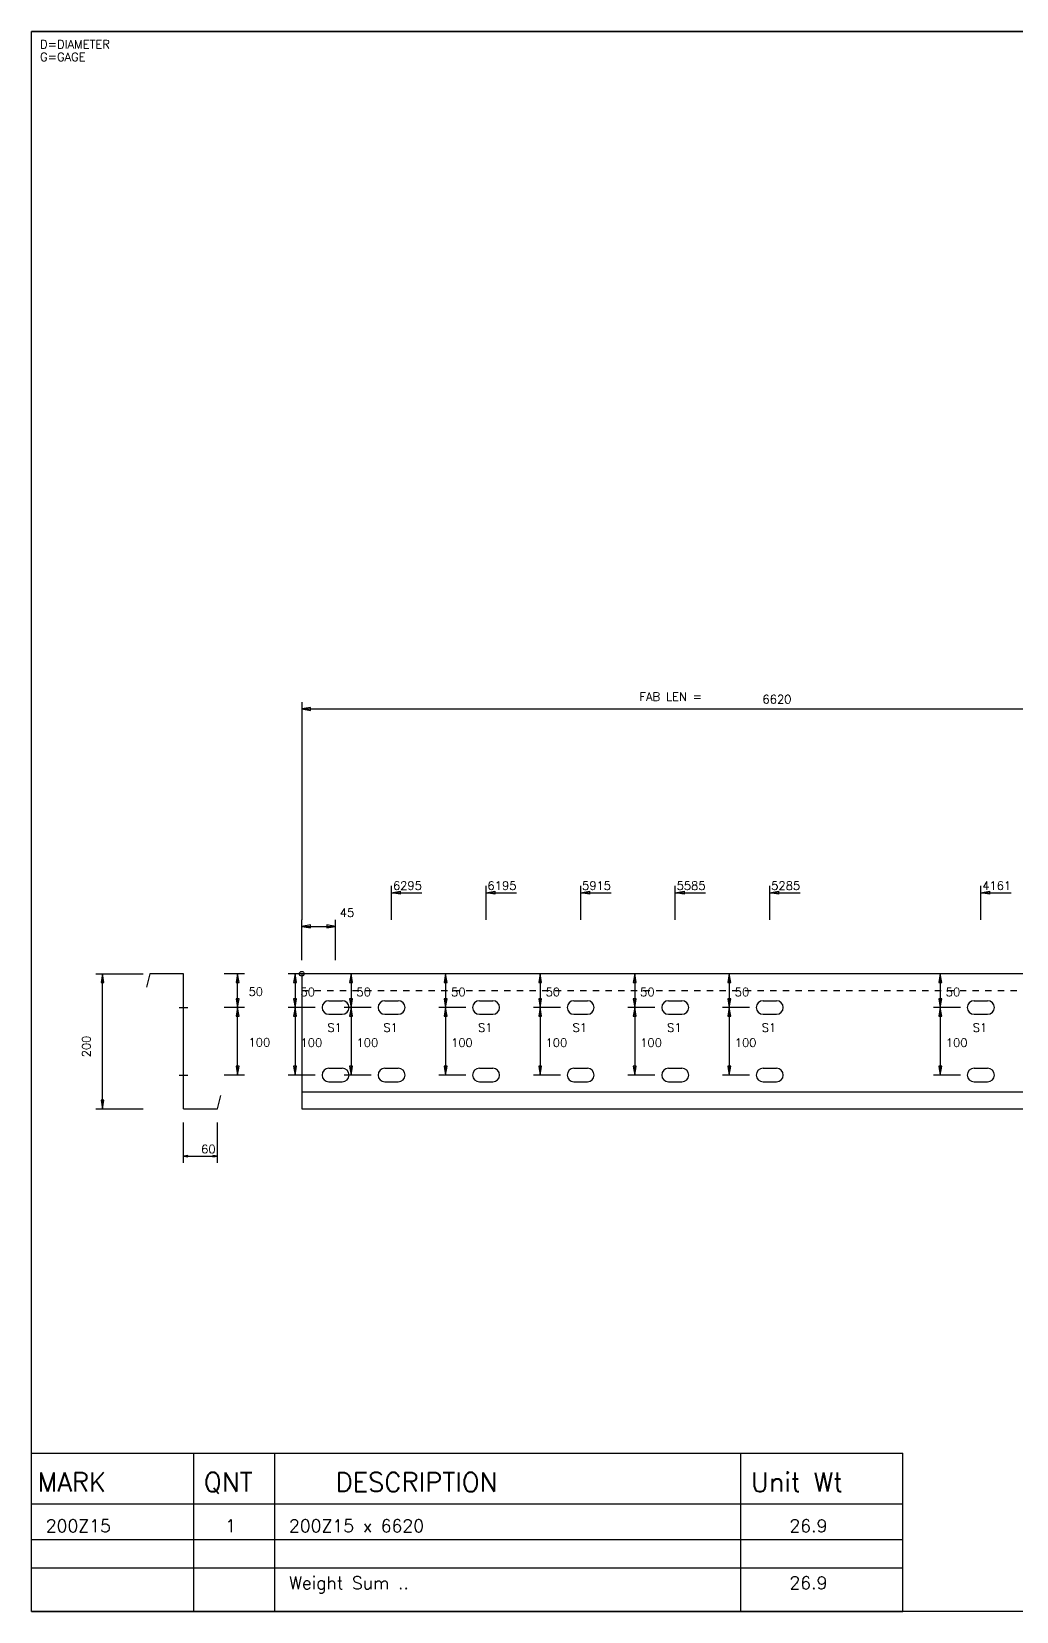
# Model space of a CAD drawing. Extents: x 0 to 428, y 0 to 297.
# Drawn here: x 0 to 185.2, y 0 to 297 of the extents above; entities that cross this region are included whole.
import ezdxf

# ---------------------------------------------------------------- set-up
doc = ezdxf.new("R2010")
doc.units = 0
doc.linetypes.add('CONTIN', pattern=[0])
doc.linetypes.add('DASHED', pattern=[2.38, 1.19, -1.19])
doc.layers.get('0').update_dxf_attribs({"linetype": 'CONTIN'})
for name, color, linetype in [('1', 7, 'CONTIN'), ('10', 7, 'CONTIN'), ('11', 7, 'CONTIN'), ('14', 7, 'CONTIN'), ('15', 6, 'CONTIN'), ('2', 7, 'CONTIN'), ('21', 7, 'CONTIN'), ('22', 7, 'CONTIN'), ('3', 1, 'CONTIN'), ('6', 4, 'CONTIN'), ('7', 3, 'DASHED')]:
    doc.layers.add(name, color=color, linetype=linetype)
doc.styles.add('SIMPLEX', font='SIMPLEX')

# ---------------------------------------------------------------- blocks, each defined once
blk = doc.blocks.new('CZEBORDR')
at = {"layer": '22'}
for p, q in [((0, 0), (0, 297)), ((0, 297), (420, 297)), ((420, 297), (420, 0)), ((420, 0), (0, 0))]:
    blk.add_line(p, q, dxfattribs=at)
blk = doc.blocks.new('LOGO')
at = {"linetype": 'CONTINUOUS'}
blk.add_line((0, 297), (-420, 297), dxfattribs=at)
at = {"layer": '14'}
for q in [(-420, 61.91), (-256.17, 0)]:
    blk.add_line((-420, 0), q, dxfattribs=at)
at = {"layer": '22'}
for p, q in [((-420, 0), (-420, 297)), ((0, 0), (-420, 0))]:
    blk.add_line(p, q, dxfattribs=at)
blk = doc.blocks.new('CZEBOLT')
at = {"layer": '21', "style": 'SIMPLEX'}
for s, p in [('D=DIAMETER', (0, 2.381)), ('G=GAGE', (0, 0))]:
    blk.add_text(s, height=1.587, dxfattribs=at).set_placement(p)
blk = doc.blocks.new('CZEPLATE')
at = {"layer": '14'}
for p, q in [((0, 29.766), (163.83, 29.766)), ((0, 0), (0, 29.766)), ((30.48, 0), (30.48, 29.766)), ((45.72, 0), (45.72, 29.766)), ((133.35, 0), (133.35, 29.766)), ((163.83, 0), (163.83, 29.766)), ((163.83, 0), (163.83, 29.766)), ((0, 20.241), (163.83, 20.241)), ((0, 13.543), (163.83, 13.543)), ((0, 8.186), (163.83, 8.186)), ((0, 0), (163.83, 0))]:
    blk.add_line(p, q, dxfattribs=at)
at = {"layer": '14', "style": 'SIMPLEX'}
for s, height, p in [('MARK', 3.572, (1.143, 22.527)), ('QNT', 3.572, (32.385, 22.527)), ('DESCRIPTION', 3.572, (57.15, 22.527)), ('Unit Wt', 3.572, (135.255, 22.527)), ('200Z15', 2.381, (2.667, 14.883)), ('  1', 2.381, (33.147, 14.883)), ('200Z15 x 6620', 2.381, (48.387, 14.883)), ('   26.9', 2.381, (137.16, 14.883)), ('Weight Sum ..', 2.381, (48.387, 4.167)), ('   26.9', 2.381, (137.16, 4.167))]:
    blk.add_text(s, height=height, dxfattribs=at).set_placement(p)
blk = doc.blocks.new('ZSECTN')
at = {"layer": '10'}
for p, q in [((-6.35, 25.4), (-6.985, 22.86)), ((0, 25.4), (-6.35, 25.4)), ((0, 0), (0, 25.4)), ((0, 0), (6.35, 0)), ((6.35, 0), (6.985, 2.54))]:
    blk.add_line(p, q, dxfattribs=at)
blk = doc.blocks.new('ARROW')
at = {"layer": '2'}
for p, q in [((0, 0), (-1.651, 0.275)), ((-1.651, 0.275), (-1.651, -0.275)), ((-1.651, -0.275), (0, 0))]:
    blk.add_line(p, q, dxfattribs=at)
blk = doc.blocks.new('TICK')
at = {"layer": '1'}
blk.add_line((-1.6, 0), (1.6, 0), dxfattribs=at)
blk = doc.blocks.new('CZESECTN')
at = {"layer": '2'}
for p, q in [((12.065, 55.88), (20.955, 55.88)), ((13.335, 30.48), (13.335, 55.88)), ((40.005, 55.88), (36.195, 55.88)), ((38.735, 49.53), (38.735, 55.88)), ((40.005, 49.53), (36.195, 49.53)), ((40.005, 49.53), (36.195, 49.53)), ((38.735, 36.83), (38.735, 49.53)), ((40.005, 36.83), (36.195, 36.83)), ((12.065, 30.48), (20.955, 30.48)), ((28.575, 20.32), (28.575, 27.94)), ((34.925, 20.32), (34.925, 27.94)), ((28.575, 21.59), (34.925, 21.59))]:
    blk.add_line(p, q, dxfattribs=at)
at = {"layer": '1'}
blk.add_blockref('ZSECTN', (28.575, 30.48), dxfattribs=at)
at = {"layer": '2'}
for p, rotation in [((13.335, 55.88), 90), ((38.735, 55.88), 90), ((38.735, 49.53), -90), ((38.735, 49.53), 90), ((38.735, 36.83), -90), ((13.335, 30.48), -90)]:
    blk.add_blockref('ARROW', p, dxfattribs=dict(at, rotation=rotation))
at = {"layer": '2', "xscale": 0.5, "yscale": 0.5, "zscale": 0.5, "rotation": 180}
blk.add_blockref('ARROW', (28.575, 21.59), dxfattribs=at)
at = {"layer": '2', "xscale": 0.5, "yscale": 0.5, "zscale": 0.5}
blk.add_blockref('ARROW', (34.925, 21.59), dxfattribs=at)
at = {"layer": '6', "xscale": 0.5, "yscale": 0.5, "zscale": 0.5}
for p in [(28.575, 49.53), (28.575, 36.83)]:
    blk.add_blockref('TICK', p, dxfattribs=at)
at = {"layer": '11', "style": 'SIMPLEX'}
for s, p in [('50', (40.799, 51.721)), ('100', (40.799, 42.196)), ('60', (31.888, 22.119))]:
    blk.add_text(s, height=1.587, dxfattribs=at).set_placement(p)
blk.add_text('200', height=1.587, rotation=90, dxfattribs=at).set_placement((11.093, 40.164))
blk = doc.blocks.new('MAG_CRCL')
at = {"layer": '15'}
blk.add_circle((0, 0), 0.889, dxfattribs=at)
blk = doc.blocks.new('WBSLOT')
at = {"layer": '6'}
for p, q in [((-1.27, 1.27), (1.27, 1.27)), ((-1.27, -1.27), (1.27, -1.27))]:
    blk.add_line(p, q, dxfattribs=at)
for centre, start, end in [((-1.27, 0), 90, 270), ((1.27, 0), 270, 90)]:
    blk.add_arc(centre, 1.27, start, end, dxfattribs=at)
blk = doc.blocks.new('CZEPIECE')
at = {"layer": '1'}
for p, q in [((394.6, 55.88), (50.8, 55.88)), ((50.8, 55.88), (50.8, 30.48)), ((394.6, 30.48), (394.6, 55.88)), ((50.8, 33.655), (394.6, 33.655)), ((50.8, 30.48), (394.6, 30.48))]:
    blk.add_line(p, q, dxfattribs=at)
at = {"layer": '2'}
for p, q in [((50.8, 106.934), (50.8, 66.04)), ((394.6, 106.934), (394.6, 66.04)), ((50.8, 105.664), (394.6, 105.664)), ((394.6, 92.71), (394.6, 85.09)), ((394.6, 91.44), (407.3, 91.44)), ((67.678, 66.04), (67.678, 72.39)), ((85.458, 66.04), (85.458, 72.39)), ((103.238, 66.04), (103.238, 72.39)), ((121.018, 66.04), (121.018, 72.39)), ((138.798, 66.04), (138.798, 72.39)), ((178.478, 66.04), (178.478, 72.39)), ((285.706, 66.04), (285.706, 72.39)), ((303.486, 66.04), (303.486, 72.39)), ((321.266, 66.04), (321.266, 72.39)), ((339.046, 66.04), (339.046, 72.39)), ((356.826, 66.04), (356.826, 72.39)), ((374.606, 66.04), (374.606, 72.39)), ((394.6, 66.04), (394.6, 72.39)), ((67.678, 71.12), (73.393, 71.12)), ((85.458, 71.12), (91.173, 71.12)), ((103.238, 71.12), (108.953, 71.12)), ((121.018, 71.12), (126.733, 71.12)), ((138.798, 71.12), (144.513, 71.12)), ((178.478, 71.12), (184.193, 71.12)), ((285.706, 71.12), (291.421, 71.12)), ((303.486, 71.12), (309.201, 71.12)), ((321.266, 71.12), (326.981, 71.12)), ((339.046, 71.12), (344.761, 71.12)), ((356.826, 71.12), (362.541, 71.12)), ((374.606, 71.12), (380.321, 71.12)), ((380.321, 71.12), (394.6, 71.12)), ((50.8, 58.42), (50.8, 66.04)), ((57.15, 58.42), (57.15, 66.04)), ((50.8, 64.77), (57.15, 64.77)), ((55.88, 55.88), (48.26, 55.88)), ((49.53, 55.88), (49.53, 49.53)), ((66.408, 55.88), (58.788, 55.88)), ((60.058, 55.88), (60.058, 49.53)), ((84.188, 55.88), (76.568, 55.88)), ((77.838, 55.88), (77.838, 49.53)), ((101.968, 55.88), (94.348, 55.88)), ((95.618, 55.88), (95.618, 49.53)), ((119.748, 55.88), (112.128, 55.88)), ((113.398, 55.88), (113.398, 49.53)), ((137.528, 55.88), (129.908, 55.88)), ((131.178, 55.88), (131.178, 49.53)), ((177.208, 55.88), (169.588, 55.88)), ((170.858, 55.88), (170.858, 49.53)), ((284.436, 55.88), (276.816, 55.88)), ((278.086, 55.88), (278.086, 49.53)), ((302.216, 55.88), (294.596, 55.88)), ((295.866, 55.88), (295.866, 49.53)), ((319.996, 55.88), (312.376, 55.88)), ((313.646, 55.88), (313.646, 49.53)), ((337.776, 55.88), (330.156, 55.88)), ((331.426, 55.88), (331.426, 49.53)), ((355.556, 55.88), (347.936, 55.88)), ((349.206, 55.88), (349.206, 49.53)), ((373.336, 55.88), (365.716, 55.88)), ((366.986, 55.88), (366.986, 49.53)), ((53.34, 49.53), (48.26, 49.53)), ((53.34, 49.53), (48.26, 49.53)), ((49.53, 49.53), (49.53, 36.83)), ((63.868, 49.53), (58.788, 49.53)), ((63.868, 49.53), (58.788, 49.53)), ((60.058, 49.53), (60.058, 36.83)), ((81.648, 49.53), (76.568, 49.53)), ((81.648, 49.53), (76.568, 49.53)), ((77.838, 49.53), (77.838, 36.83)), ((99.428, 49.53), (94.348, 49.53)), ((99.428, 49.53), (94.348, 49.53)), ((95.618, 49.53), (95.618, 36.83)), ((117.208, 49.53), (112.128, 49.53)), ((117.208, 49.53), (112.128, 49.53)), ((113.398, 49.53), (113.398, 36.83)), ((134.988, 49.53), (129.908, 49.53)), ((134.988, 49.53), (129.908, 49.53)), ((131.178, 49.53), (131.178, 36.83)), ((174.668, 49.53), (169.588, 49.53)), ((174.668, 49.53), (169.588, 49.53)), ((170.858, 49.53), (170.858, 36.83)), ((281.896, 49.53), (276.816, 49.53)), ((281.896, 49.53), (276.816, 49.53)), ((278.086, 49.53), (278.086, 36.83)), ((299.676, 49.53), (294.596, 49.53)), ((299.676, 49.53), (294.596, 49.53)), ((295.866, 49.53), (295.866, 36.83)), ((317.456, 49.53), (312.376, 49.53)), ((317.456, 49.53), (312.376, 49.53)), ((313.646, 49.53), (313.646, 36.83)), ((335.236, 49.53), (330.156, 49.53)), ((335.236, 49.53), (330.156, 49.53)), ((331.426, 49.53), (331.426, 36.83)), ((353.016, 49.53), (347.936, 49.53)), ((353.016, 49.53), (347.936, 49.53)), ((349.206, 49.53), (349.206, 36.83)), ((370.796, 49.53), (365.716, 49.53)), ((370.796, 49.53), (365.716, 49.53)), ((366.986, 49.53), (366.986, 36.83)), ((53.34, 36.83), (48.26, 36.83)), ((63.868, 36.83), (58.788, 36.83)), ((81.648, 36.83), (76.568, 36.83)), ((99.428, 36.83), (94.348, 36.83)), ((117.208, 36.83), (112.128, 36.83)), ((134.988, 36.83), (129.908, 36.83)), ((174.668, 36.83), (169.588, 36.83)), ((281.896, 36.83), (276.816, 36.83)), ((299.676, 36.83), (294.596, 36.83)), ((317.456, 36.83), (312.376, 36.83)), ((335.236, 36.83), (330.156, 36.83)), ((353.016, 36.83), (347.936, 36.83)), ((370.796, 36.83), (365.716, 36.83))]:
    blk.add_line(p, q, dxfattribs=at)
at = {"layer": '7'}
blk.add_line((50.8, 52.705), (394.6, 52.705), dxfattribs=at)
at = {"rotation": 180}
blk.add_blockref('ARROW', (394.6, 91.44), dxfattribs=at)
at = {"layer": '1', "xscale": -1}
for p in [(67.678, 71.12), (85.458, 71.12), (103.238, 71.12), (121.018, 71.12), (138.798, 71.12), (178.478, 71.12), (285.706, 71.12), (303.486, 71.12), (321.266, 71.12), (339.046, 71.12), (356.826, 71.12), (374.606, 71.12)]:
    blk.add_blockref('ARROW', p, dxfattribs=at)
at = {"layer": '15', "xscale": 0.5, "yscale": 0.5, "zscale": 0.5}
for p in [(50.8, 55.88), (394.6, 55.88)]:
    blk.add_blockref('MAG_CRCL', p, dxfattribs=at)
at = {"layer": '2'}
for p, rotation in [((50.8, 105.664), 180), ((50.8, 64.77), 180), ((49.53, 55.88), 90), ((60.058, 55.88), 90), ((77.838, 55.88), 90), ((95.618, 55.88), 90), ((113.398, 55.88), 90), ((131.178, 55.88), 90), ((170.858, 55.88), 90), ((278.086, 55.88), 90), ((295.866, 55.88), 90), ((313.646, 55.88), 90), ((331.426, 55.88), 90), ((349.206, 55.88), 90), ((366.986, 55.88), 90), ((49.53, 49.53), -90), ((60.058, 49.53), -90), ((77.838, 49.53), -90), ((95.618, 49.53), -90), ((113.398, 49.53), -90), ((131.178, 49.53), -90), ((170.858, 49.53), -90), ((278.086, 49.53), -90), ((295.866, 49.53), -90), ((313.646, 49.53), -90), ((331.426, 49.53), -90), ((349.206, 49.53), -90), ((366.986, 49.53), -90), ((49.53, 49.53), 90), ((60.058, 49.53), 90), ((77.838, 49.53), 90), ((95.618, 49.53), 90), ((113.398, 49.53), 90), ((131.178, 49.53), 90), ((170.858, 49.53), 90), ((278.086, 49.53), 90), ((295.866, 49.53), 90), ((313.646, 49.53), 90), ((331.426, 49.53), 90), ((349.206, 49.53), 90), ((366.986, 49.53), 90), ((49.53, 36.83), -90), ((60.058, 36.83), -90), ((77.838, 36.83), -90), ((95.618, 36.83), -90), ((113.398, 36.83), -90), ((131.178, 36.83), -90), ((170.858, 36.83), -90), ((278.086, 36.83), -90), ((295.866, 36.83), -90), ((313.646, 36.83), -90), ((331.426, 36.83), -90), ((349.206, 36.83), -90), ((366.986, 36.83), -90)]:
    blk.add_blockref('ARROW', p, dxfattribs=dict(at, rotation=rotation))
for p in [(394.6, 105.664), (57.15, 64.77)]:
    blk.add_blockref('ARROW', p, dxfattribs=at)
at = {"layer": '2', "xscale": -1, "rotation": 180}
blk.add_blockref('ARROW', (394.6, 71.12), dxfattribs=at)
at = {"layer": '6'}
for p in [(57.15, 49.53), (67.678, 49.53), (85.458, 49.53), (103.238, 49.53), (121.018, 49.53), (138.798, 49.53), (178.478, 49.53), (285.706, 49.53), (303.486, 49.53), (321.266, 49.53), (339.046, 49.53), (356.826, 49.53), (374.606, 49.53), (57.15, 36.83), (67.678, 36.83), (85.458, 36.83), (103.238, 36.83), (121.018, 36.83), (138.798, 36.83), (178.478, 36.83), (285.706, 36.83), (303.486, 36.83), (321.266, 36.83), (339.046, 36.83), (356.826, 36.83), (374.606, 36.83)]:
    blk.add_blockref('WBSLOT', p, dxfattribs=at)
at = {"layer": '11', "style": 'SIMPLEX'}
for s, p in [('6620', (137.425, 106.701)), ('6295', (67.943, 71.649)), ('6195', (85.723, 71.649)), ('5915', (103.503, 71.649)), ('5585', (121.283, 71.649)), ('5285', (139.063, 71.649)), ('4161', (178.743, 71.649)), ('2078', (285.97, 71.649)), ('1395', (303.75, 71.649)), ('1095', (321.53, 71.649)), ('765', (339.31, 71.649)), ('485', (357.09, 71.649)), ('385', (374.87, 71.649)), ('45', (57.944, 66.58)), ('50', (50.557, 51.647)), ('50', (61.085, 51.647)), ('50', (78.865, 51.647)), ('50', (96.645, 51.647)), ('50', (114.425, 51.647)), ('50', (132.205, 51.647)), ('50', (171.885, 51.647)), ('50', (279.112, 51.647)), ('50', (296.892, 51.647)), ('50', (314.672, 51.647)), ('50', (332.452, 51.647)), ('50', (350.232, 51.647)), ('50', (368.012, 51.647)), ('100', (50.557, 42.122)), ('100', (61.085, 42.122)), ('100', (78.865, 42.122)), ('100', (96.645, 42.122)), ('100', (114.425, 42.122)), ('100', (132.205, 42.122)), ('100', (171.885, 42.122)), ('100', (279.112, 42.122)), ('100', (296.892, 42.122)), ('100', (314.672, 42.122)), ('100', (332.452, 42.122)), ('100', (350.232, 42.122)), ('100', (368.012, 42.122))]:
    blk.add_text(s, height=1.587, dxfattribs=at).set_placement(p)
at = {"layer": '2', "style": 'SIMPLEX'}
for s, p in [('FAB LEN =', (114.3, 107.188)), ('TAPE', (395.87, 91.694))]:
    blk.add_text(s, height=1.587, dxfattribs=at).set_placement(p)
at = {"layer": '3', "style": 'SIMPLEX'}
for s, p in [('S1', (55.626, 44.958)), ('S1', (66.154, 44.958)), ('S1', (83.934, 44.958)), ('S1', (101.714, 44.958)), ('S1', (119.494, 44.958)), ('S1', (137.274, 44.958)), ('S1', (176.955, 44.958)), ('S1', (284.182, 44.958)), ('S1', (301.962, 44.958)), ('S1', (319.742, 44.958)), ('S1', (337.522, 44.958)), ('S1', (355.302, 44.958)), ('S1', (373.082, 44.958)), ('200Z15', (217.938, 42.386))]:
    blk.add_text(s, height=1.587, dxfattribs=at).set_placement(p)

msp = doc.modelspace()

# ---------------------------------------------------------------- block references
for name, p in [('CZEPIECE', (0, 64)), ('CZESECTN', (0, 64)), ('CZEPLATE', (0, 0))]:
    msp.add_blockref(name, p)
at = {"layer": '1'}
for name, p in [('CZEBORDR', (0, 0)), ('CZEBOLT', (1.587, 291.444))]:
    msp.add_blockref(name, p, dxfattribs=at)
at = {"layer": '2'}
msp.add_blockref('LOGO', (420, 0), dxfattribs=at)

doc.saveas('drawing.dxf')
